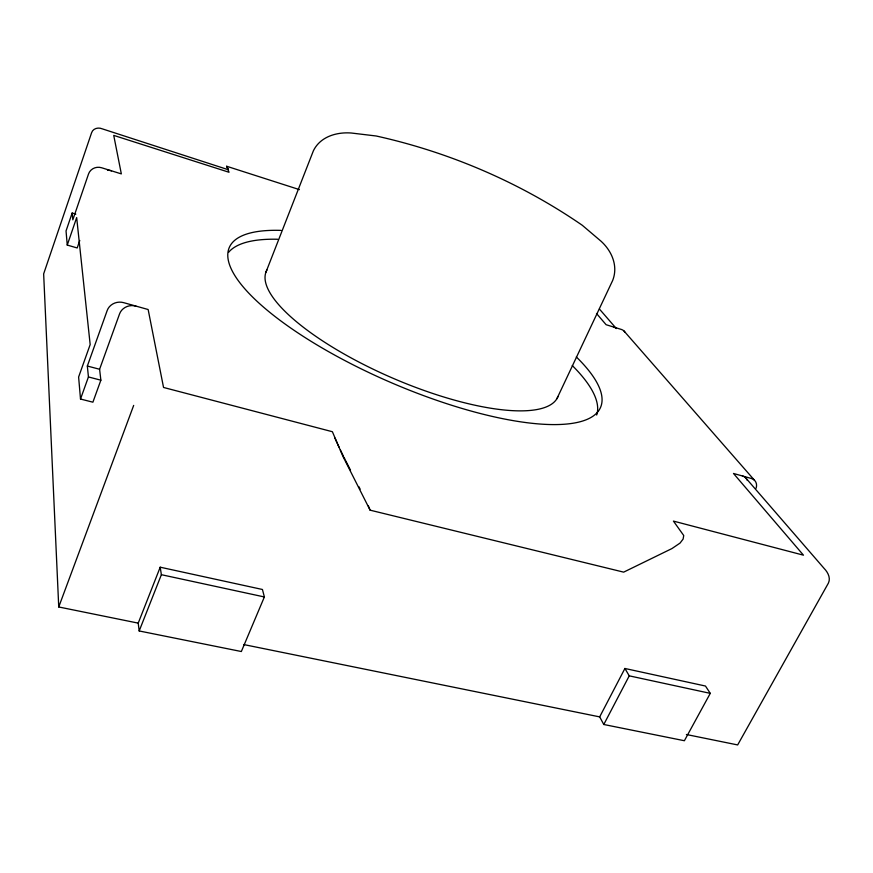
<?xml version="1.0" encoding="UTF-8"?>
<svg xmlns="http://www.w3.org/2000/svg" width="873" height="873" viewBox="0 0 873 873"><rect width="100%" height="100%" fill="white"/><g stroke="black" fill="none" stroke-linecap="round" stroke-linejoin="round"><path stroke-width="1.31" d="M75.809 214.125L72.153 213.034L66.042 230.941L67.254 245.073L77.195 247.965L79.77 240.49M67.254 245.073L76.671 217.606L90.17 344.584L78.614 377.016L80.512 399.037L92.898 402.191L100.864 380.181L99.598 369.257L119.557 313.898A12.92 11.655 -7.2 0 1 135.915 306.096M80.512 399.037L88.435 376.95L87.344 366.038L107.204 310.472A12.975 11.709 -6.1 0 1 123.617 302.647L148.148 309.522L163.546 387.459L332.384 431.72L343.067 456.666L370.108 510.17L623.66 572.142L671.937 548.571L680.045 543.082L683.112 539.077L683.734 535.52L673.432 521.094L803.466 555.173L733.495 473.472L751.337 478.469A10.891 8.512 -37.2 0 1 756.116 488.247M138.218 623.126L160.206 567.199L262.435 589.482L264.377 596.957L241.341 651.52L139.189 630.961L138.218 623.126L58.742 606.975L133.678 405.399M265.894 272.311L313.396 150.767C320.282 136.625 336.618 131.899 351.273 133.012L376.176 135.992C449.595 152.24 520.308 182.61 582.269 225.267L601.006 241.188C611.94 251.129 618.335 266.112 612.66 280.484L556.887 398.732M139.189 630.961L161.374 574.696L160.206 567.199M599.675 716.886L624.915 668.478L705.471 686.036L710.273 693.358L684.388 740.73L603.789 724.492L599.675 716.886L243.611 644.536M603.789 724.492L629.247 675.844L624.915 668.478M686.396 734.509L737.663 744.931L828.39 583.131C830.965 577.937 827.735 572.099 824.068 568.356L745.477 477.629M161.374 574.696L264.377 596.957M629.247 675.844L710.273 693.358M88.435 376.95L100.864 380.181M87.344 366.038L99.598 369.257M228.213 169.7L102.163 128.811C98.333 127.109 92.964 128.386 91.6 132.729L43.65 273.893L58.742 606.975M72.153 213.034L72.83 219.843L88.533 173.956A10.389 9.734 3.2 0 1 101.628 167.758L121.336 173.891L113.73 135.391L229.053 172.276L226.674 166.263L299.406 189.616M226.674 166.263L228.279 169.133M623.933 330.932L754.359 480.117M599.435 309.042L616.349 328.575M596.499 313.483L606.102 324.701L621.314 329.437A8.97 7.551 -38.8 0 1 624.893 332.056M345.686 460.671L350.499 470.143M358.912 486.719L360.113 489.087M344.071 457.463L345.086 459.482M343.558 456.448L340.437 450.097M337.622 444.171L338.964 447.02M337.24 443.331L334.916 438.071M368.253 505.587L370.108 510.17M742.443 475.981A10.923 8.566 -37.1 0 1 747.321 480.423M228.606 252.308A201.652 61.241 23.3 0 1 277.658 239.257M572.273 365.547A201.652 61.241 23.3 0 1 596.685 415.013M613.73 327.069A8.981 7.584 -38.6 0 1 615.138 327.681M107.488 170.355A10.345 9.701 1.8 0 1 111.504 170.824M576.322 356.948A202.1 60.084 23.3 0 1 523.538 422.248A202.1 60.084 23.3 0 1 272.758 314.738A202.1 60.084 23.3 0 1 281.117 230.396M558 396.473A158.722 48.059 23.3 0 1 391.508 377.605A158.722 48.059 23.3 0 1 266.92 270.008"/></g></svg>
